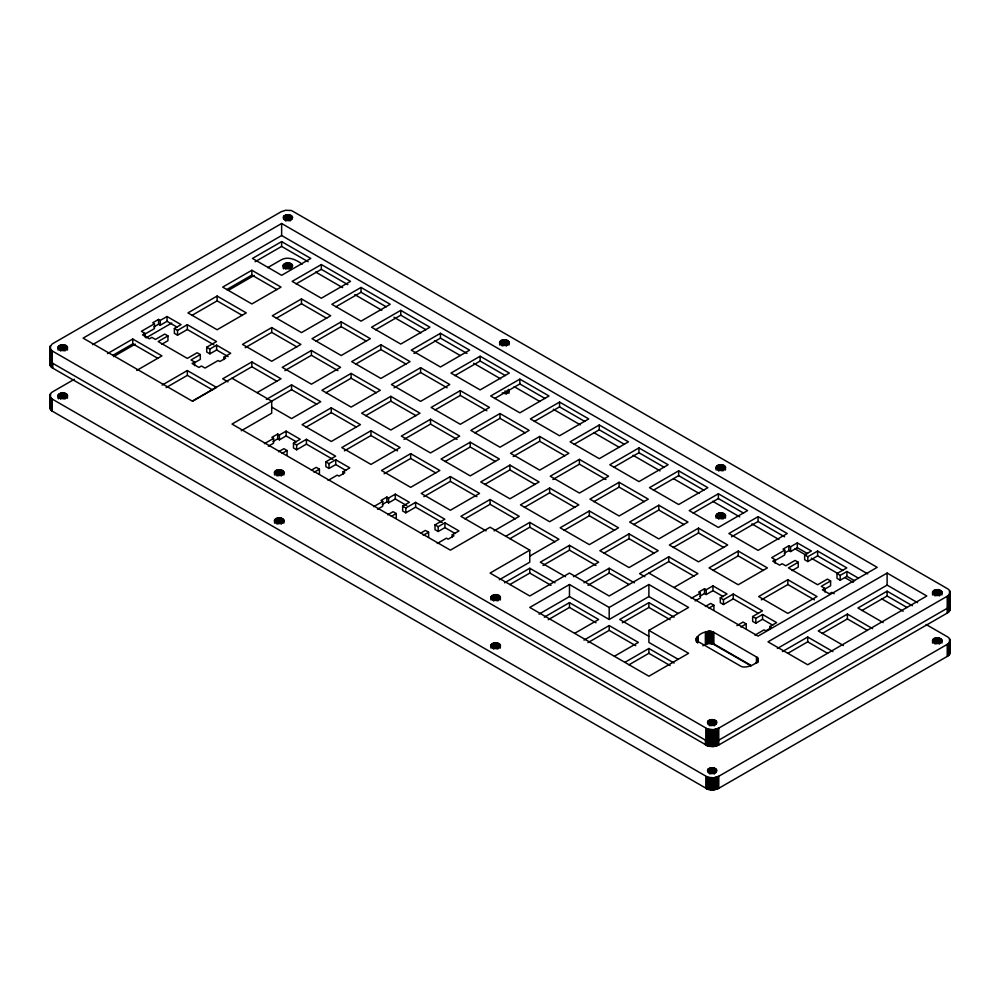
<?xml version="1.0" encoding="UTF-8"?>
<svg xmlns="http://www.w3.org/2000/svg" width="1000" height="1000" viewBox="0 0 1000 1000"><rect width="100%" height="100%" fill="white"/><g stroke="black" fill="none" stroke-linecap="round" stroke-linejoin="round"><path stroke-width="1.5" d="M283.875 520.125L283.875 520.975C282.125 524.113 276.312 524.113 274.562 520.975L274.562 520.125C276.3 517 282.125 517 283.875 520.125L283.875 523.138M283.875 472L283.875 472.85C282.125 475.975 276.312 475.975 274.562 472.85L274.562 472C276.3 468.862 282.125 468.862 283.875 472L283.875 475M491.012 645.088L491.012 645.938C492.762 649.075 498.575 649.075 500.325 645.95L500.325 645.088C498.575 641.963 492.762 641.963 491.012 645.088L491.012 648.1M491.012 596.962L491.012 597.812C492.762 600.938 498.575 600.938 500.325 597.812L500.325 596.962C498.575 593.825 492.762 593.837 491.012 596.962L491.012 599.963M283.225 265.188L283.225 266.038C284.975 269.175 290.788 269.175 292.55 266.038L292.55 265.188C290.788 262.062 284.988 262.05 283.225 265.188L283.225 268.2M499.675 342.025L499.675 342.875C501.425 346.012 507.25 346 509 342.875L509 342.025C507.238 338.9 501.425 338.888 499.675 342.025L499.675 345.037M67.425 398.175L67.425 395.163C65.675 392.025 59.862 392.025 58.113 395.163L58.1 396.012C59.862 399.137 65.675 399.15 67.425 396.012M67.425 350.037L67.425 347.025C65.675 343.9 59.862 343.9 58.113 347.025L58.1 347.875C59.862 351.012 65.675 351.012 67.425 347.875M50.462 362.612L50.263 365.575L52.763 368.15L707.837 745.975L713.6 746.5L718.787 744.975L947.237 613.075L949.737 610.5L949.538 607.55M50.462 405.938L50.113 408.475L52.263 411.15L707.837 789.3L713.6 789.825L718.787 788.288L947.237 656.4L949.737 653.825L949.538 650.863M50.113 346.6L50.263 348.725L52.263 350.988L707.837 729.125L713.6 729.663L718.787 728.125L947.237 596.237C950.763 594.875 950.763 589.875 947.237 588.538L291.488 210.525L285.675 210.263L281.212 211.713L52.263 343.913L50.113 346.6L50.113 365.15M74.388 379.25L52.763 391.737C49.575 392.975 49.062 397.562 52.263 399.125L707.837 777.262L713.6 777.788L718.787 776.263L947.237 644.362C950.425 643.125 950.938 638.538 947.738 636.975L926.125 624.5M696.325 638.237L697.575 641.25L740.625 666.112C745.462 669.663 763.188 662.188 756.462 656.963L713.737 632.3C708.012 629.35 695.025 634.237 696.325 641.25M50.462 357.8L50.263 360.763L52.763 363.338L52.763 368.15M707.913 721.112L707.463 722.775C709.212 725.913 715.025 725.913 716.775 722.775L716.775 721.925C715.1 718.95 710.288 719.013 707.913 721.112L707.913 724.125M707.913 769.25L707.463 770.913C709.212 774.038 715.025 774.038 716.775 770.913L716.775 770.062C715.1 767.075 710.288 767.15 707.913 769.25L707.913 772.25M932.575 592.812C934.325 595.938 940.138 595.938 941.9 592.8L941.9 591.95C940.138 588.825 934.325 588.825 932.575 591.962L932.575 594.963M932.575 640.938C934.325 644.075 940.138 644.062 941.9 640.938L941.9 640.088C940.138 636.962 934.325 636.95 932.575 640.088L932.575 643.1M283.688 216.25L283.225 217.913C284.975 221.038 290.788 221.038 292.55 217.913L292.55 217.05C290.863 214.088 286.062 214.137 283.688 216.25L283.688 219.25M716.125 467.837C717.875 470.975 723.688 470.975 725.45 467.837L725.438 466.987C723.675 463.862 717.887 463.862 716.125 466.987L716.125 470M716.125 515.975C717.875 519.1 723.688 519.1 725.45 515.975L725.438 515.125C723.675 511.987 717.887 511.987 716.125 515.125L716.125 518.125M648.888 573.075L758.075 636.112L877.188 567.337L281.637 223.5L83.112 338.113L192.3 401.15L251.85 366.763L277.05 381.312M92.562 344.688L281.637 235.525L281.637 223.5M281.625 241.612L252.45 258.45L281.637 275.3L310.812 258.45L281.625 241.612L281.625 246.425L308.163 261.737M255.1 261.737L281.625 246.425M213.863 344.825L187.338 329.513L177.537 335.175L174.363 333.338L174.363 328.525L181.088 324.637L167.025 316.512L160.287 320.4L158.575 319.413L152.738 322.775L154.462 323.775L154.462 328.587L144 334.613M154.462 323.775L141.387 331.312L144.987 333.387L144.987 337M107.55 353.575L132.75 339.025L161.925 355.875L136.725 370.425M153.9 326.912L158.575 324.225L160.287 325.213L167.025 321.325L177.25 327.238M251.85 270.262L222.675 287.113L251.85 303.95L281.038 287.113L251.85 270.262L251.85 275.075L277.05 289.625M144.987 333.387L142.487 334.837L149.362 338.8L151.862 337.362L155.463 339.438L164.775 334.062L167.95 335.9L167.95 340.712L161.838 344.237M112.85 355.325L132.75 343.85L157.938 358.387M226.65 289.625L251.85 275.075M217.113 296.05L187.938 312.9L217.113 329.738L246.287 312.9L217.113 296.05L217.113 300.863L242.312 315.413M113.588 356.613L135.225 344.125M146.037 337.887L171.725 323.05M228.5 290.275L254.175 275.45M267.7 267.638L281.212 259.837C288.137 256 296.525 259.713 302.113 264.225M191.912 315.413L217.113 300.863M167.95 335.9L158.162 341.55L187.338 358.4L197.125 352.738L200.312 354.575L200.312 359.387L194.988 362.463M174.363 328.525L177.537 330.363L187.338 324.7L216.513 341.55L206.713 347.2L206.713 352.025L209.9 353.85L216.625 349.963L228.137 356.613M321.337 264.538L292.162 281.375L321.337 298.225L350.513 281.375L321.337 264.538L321.337 269.35L347.863 284.662M296.137 283.9L321.337 269.35M200.312 354.575L191 359.95L194.587 362.025L194.587 365.637M206.713 347.2L209.9 349.038L216.625 345.15L230.7 353.275L223.962 357.163L223.962 359.575M301.488 298.913L272.312 315.763L301.488 332.612L330.662 315.763L301.488 298.913L301.488 303.725L276.288 318.275M194.587 362.025L192.087 363.475L198.962 367.45L201.462 366L205.062 368.075L218.125 360.525L219.85 361.525L225.688 358.15L223.962 357.163M162.138 385.1L187.338 370.55L216.513 387.4L192.638 401.175M166.112 387.612L187.338 375.363L212.537 389.913M271.712 327.575L242.525 344.412L271.7 361.262L300.887 344.412L271.712 327.575L271.712 332.388L245.188 347.7M361.037 287.45L331.863 304.3L361.037 321.15L390.213 304.3L361.037 287.45L361.037 292.262L335.838 306.812M257.162 392.575L281.038 378.8L251.85 361.95L222.675 378.8L227.987 381.863M341.188 321.838L312.013 338.688L341.188 355.525L370.363 338.688L341.188 321.838L341.188 326.65L315.988 341.2M311.413 350.487L282.238 367.337L311.413 384.188L340.588 367.337L311.413 350.487L311.413 355.3L284.887 370.625M400.75 310.375L371.562 327.225L400.737 344.062L429.925 327.225L400.75 310.375L400.75 315.188L375.55 329.738M266.363 399.425L291.562 384.875L320.737 401.725L291.562 418.562L271.663 407.088M316.762 404.237L291.562 389.688L232 424.075L450.375 550.15L490.075 527.225L529.775 550.15L529.775 562.175L499.338 579.75M380.887 344.762L351.712 361.613L380.887 378.45L410.062 361.613L380.887 344.762L380.887 349.575L355.688 364.125M241.262 430.763L271.7 413.188L271.7 401.15L232 378.225M351.112 373.413L321.938 390.262L351.112 407.1L380.288 390.262L351.112 373.413L351.112 378.225L376.312 392.775M325.913 392.775L351.112 378.225M440.45 333.3L411.262 350.15L440.45 366.987L469.625 350.15L440.45 333.3L440.45 338.113L413.925 353.425M332.975 459.45L306.45 444.125L296.65 449.787L293.475 447.95L293.475 443.137L300.2 439.25L286.137 431.125L279.4 435.012L277.688 434.025L271.85 437.388L273.575 438.387L273.575 443.2L268.337 446.213M264.425 443.663L273.575 438.387M273.012 441.525L277.688 438.837L279.4 439.825L286.137 435.938L296.363 441.85M331.262 407.8L302.087 424.65L331.262 441.488L360.438 424.637L331.262 407.8L331.262 412.612L306.062 427.163M420.6 367.688L391.413 384.525L420.588 401.375L449.775 384.525L420.6 367.688L420.6 372.5L394.075 387.812M278.562 451.75L283.888 448.675L287.062 450.513L287.062 455.325M282.162 453.338L287.062 450.513M293.475 443.137L296.65 444.975L306.45 439.312L335.625 456.163L325.825 461.812L325.825 466.625L329.012 468.462L335.737 464.575L345.975 470.487M390.812 396.337L361.637 413.188L390.812 430.025L419.988 413.188L390.812 396.337L390.812 401.15L365.613 415.7M480.15 356.225L450.962 373.062L480.15 389.913L509.325 373.062L480.15 356.225L480.15 361.037L454.95 375.588M370.962 430.725L341.788 447.562L370.962 464.412L400.138 447.562L370.962 430.725L370.962 435.538L344.438 450.85M311.35 470.175L316.238 467.35L319.425 469.188L319.425 474M314.1 472.262L319.425 469.188M325.825 461.812L329.012 463.65L335.737 459.762L349.8 467.887L343.075 471.775L343.075 474.188M460.3 390.613L431.125 407.45L460.3 424.3L489.475 407.45L460.3 390.613L460.3 395.425L486.825 410.737M435.1 409.963L460.3 395.425M430.525 419.263L401.337 436.1L430.513 452.95L459.7 436.1L430.525 419.263L430.525 424.075L404 439.387M328.088 480.425L337.238 475.138L338.963 476.138L344.8 472.775L343.075 471.775M519.85 379.137L490.675 395.988L519.85 412.837L549.025 395.988L519.85 379.137L519.85 383.95L494.65 398.5M410.662 453.638L381.488 470.487L410.662 487.337L439.85 470.487L410.662 453.638L410.662 458.462L384.137 473.775M500 413.525L470.825 430.375L500 447.225L529.175 430.375L500 413.525L500 418.338L474.8 432.887M470.225 442.188L441.05 459.025L470.225 475.875L499.4 459.025L470.225 442.188L470.225 447L445.025 461.538M442.15 522.475L415.625 507.163L405.838 512.825L402.65 510.988L402.65 506.175L409.387 502.287L395.312 494.162L388.587 498.05L386.863 497.062L381.037 500.425L382.75 501.425L382.75 506.238L377.525 509.25M373.6 506.7L382.75 501.425M382.2 504.562L386.863 501.875L388.587 502.863L395.312 498.975L406.825 505.625M559.562 402.062L530.375 418.913L559.55 435.763L588.737 418.913L559.562 402.062L559.562 406.875L534.362 421.425M450.375 476.562L421.2 493.413L450.375 510.25L479.55 493.413L450.375 476.562L450.375 481.375L423.85 496.688M387.75 514.788L393.075 511.712L396.25 513.538L396.25 518.35M391.35 516.375L396.25 513.538M402.65 506.175L405.838 508.013L415.625 502.35L444.812 519.2L435.012 524.85L435.012 529.675L438.188 531.5L444.925 527.612L455.15 533.525M539.7 436.45L510.525 453.3L539.7 470.138L568.888 453.3L539.7 436.45L539.7 441.262L513.175 456.575M509.925 465.1L480.75 481.95L509.925 498.8L539.1 481.95L509.925 465.1L509.925 469.913L535.125 484.462M484.725 484.462L509.925 469.913M599.263 424.988L570.087 441.838L599.263 458.675L628.438 441.838L599.263 424.988L599.263 429.8L574.062 444.35M420.525 533.212L425.425 530.388L428.6 532.225L428.6 537.038M423.275 535.3L428.6 532.225M435.012 524.85L438.188 526.688L444.925 522.8L458.988 530.925L452.262 534.812L452.262 537.225M494.05 530.887L519.25 516.337L490.075 499.487L460.9 516.337L486.1 530.887M464.875 518.85L490.075 504.3L515.275 518.85M579.412 459.375L550.225 476.225L579.412 493.062L608.587 476.225L579.412 459.375L579.412 464.188L605.938 479.5M437.275 543.462L446.425 538.175L448.137 539.175L453.975 535.8L452.262 534.812M552.888 479.5L579.412 464.188M549.625 488.025L520.45 504.875L549.625 521.712L578.8 504.875L549.625 488.025L549.625 492.837L524.425 507.388M638.962 447.912L609.788 464.762L638.962 481.6L668.138 464.762L638.962 447.912L638.962 452.725L613.763 467.275M505.9 536.188L529.775 522.413L558.95 539.25L529.775 556.1M509.888 538.713L529.775 527.225L554.975 541.775M619.113 482.3L589.938 499.137L619.113 515.988L648.288 499.137L619.113 482.3L619.113 487.113L593.913 501.662M589.338 510.95L560.15 527.8L589.338 544.637L618.513 527.8L589.338 510.95L589.338 515.763L564.138 530.312M529.775 550.15L490.075 573.062L529.775 595.988L569.475 573.075L609.188 595.988L668.737 561.613L693.938 576.15M678.662 470.838L649.488 487.675L678.662 504.525L707.85 487.675L678.662 470.838L678.662 475.65L703.863 490.2M653.462 490.2L678.662 475.65M504.575 582.8L529.775 568.25L554.975 582.8M573.462 576.725L598.663 562.175L569.487 545.337L540.3 562.175L565.5 576.725M509.888 584.55L529.775 573.075L551 585.325M542.962 565.462L569.487 550.15L596 565.462M658.812 505.225L629.637 522.062L658.812 538.913L687.987 522.062L658.812 505.225L658.812 510.037L633.612 524.575M629.038 533.875L599.862 550.712L629.038 567.562L658.213 550.712L629.038 533.875L629.038 538.688L603.837 553.237M718.375 493.762L689.188 510.6L718.375 527.45L747.55 510.6L718.375 493.762L718.375 498.575L693.175 513.125M648.888 630.375L688.6 607.45L648.888 584.525L609.188 607.45L569.475 584.525L529.775 607.45L648.888 676.225L688.6 653.3L648.888 630.375L648.888 642.412L678.012 659.212M583.987 582.8L609.188 568.25L634.388 582.8M587.962 585.325L609.188 573.075L629.075 584.55M539.038 614.138L569.475 596.562L609.188 619.487L648.888 596.562L678 613.375M544.288 617.188L569.487 602.638L598.663 619.487L574.788 633.263M698.512 528.138L669.338 544.987L698.512 561.838L727.7 544.987L698.512 528.138L698.512 532.95L673.325 547.5M548.263 619.7L569.487 607.45L596 622.762M674.05 587.425L697.913 573.638L668.737 556.8L639.562 573.638L644.862 576.7M758.075 516.675L728.9 533.525L758.075 550.375L787.25 533.525L758.075 516.675L758.075 521.487L731.55 536.812M583.987 640.113L609.188 625.562L638.362 642.412L614.487 656.188M674.087 617.188L648.888 602.638L619.712 619.487L648.888 636.325M738.225 551.062L709.05 567.913L738.225 584.75L767.4 567.913L738.225 551.062L738.225 555.875L713.025 570.425M587.962 642.625L609.188 630.375L635.712 645.688M622.362 622.762L648.888 607.45L670.113 619.7M758.462 613.4L733.25 598.85L723.462 604.513L720.288 602.675L720.288 597.863L727.013 593.975L712.95 585.85L706.213 589.738L704.5 588.75L698.662 592.112L700.375 593.112L700.375 597.925L695.15 600.938M691.237 598.387L700.375 593.112M699.825 596.263L704.5 593.562L706.213 594.55L712.95 590.662L723.175 596.575M842.825 570.425L817.625 555.875L807.837 561.538L804.65 559.7L804.65 554.888L811.388 551L797.325 542.875L790.588 546.763L788.863 545.763L783.025 549.138L784.75 550.138L784.75 554.95L774.3 560.975M784.75 550.138L771.688 557.675L775.275 559.75L775.275 563.362M784.2 553.275L788.863 550.588L790.588 551.575L797.325 547.688L807.55 553.6M775.275 559.75L772.775 561.2L779.65 565.163L782.163 563.725L785.75 565.8L795.062 560.425L798.25 562.25L798.25 567.075L792.125 570.6M705.375 606.475L710.7 603.4L713.875 605.237L713.875 610.05M708.975 608.062L713.875 605.237M720.288 597.863L723.462 599.7L733.25 594.038L762.438 610.887L752.638 616.55L752.638 621.362L755.812 623.188L762.55 619.3L772.775 625.212M625.013 662.262L648.888 648.487L674.087 663.037M798.25 562.25L788.45 567.913L817.625 584.75L827.425 579.1L830.6 580.938L830.6 585.75L823.95 589.587M804.65 554.888L807.837 556.725L817.625 551.062L846.812 567.913L837.013 573.562L837.013 578.375L840.188 580.212L846.925 576.325L854.6 580.75M629 664.788L648.888 653.3L670.113 665.55M787.85 579.712L758.675 596.562L787.85 613.413L817.025 596.562L787.85 579.712L787.85 584.525L761.325 599.85M736.925 625.612L743.05 622.075L746.225 623.913L746.225 628.725M702.887 645.775L707.738 643.5L713.025 643.988L751.112 665.913M740.9 626.987L746.225 623.913M752.638 616.55L755.812 618.375L762.55 614.487L776.612 622.612L769.887 626.5L769.887 628.913M830.6 580.938L821.287 586.312L824.887 588.387L824.887 592M837.013 573.562L840.188 575.4L846.925 571.512L858.438 578.162M824.887 588.387L822.375 589.837L829.262 593.8L831.762 592.362L834.15 593.737M754.9 635.15L764.05 629.875L765.775 630.862L771.6 627.5L769.887 626.5M887.113 573.062L768 641.838L807.7 664.762L926.812 595.988L887.113 573.062L887.113 585.1L777.362 648.462M782.5 651.575L807.7 637.025L832.9 651.575M872.6 628.65L847.4 614.1L818.225 630.95L843.425 645.5M912.312 605.725L887.113 591.175L857.938 608.025L883.125 622.575M787.812 653.325L807.7 641.838L827.6 653.325M822.212 633.462L847.4 618.913L867.3 630.4M861.912 610.538L887.113 595.988L907 607.475M502.188 393L507.675 392.512L509 391L508.537 389.35M705.45 744.975L705.45 740.163L712.113 741.75L718.787 740.163L947.237 608.263L949.737 605.688L949.538 602.737M281.637 235.525L867.738 573.913M887.113 585.1L917.55 602.675M361.037 292.262L386.238 306.812M400.75 315.188L425.938 329.738M440.45 338.113L466.975 353.425M480.15 361.037L505.35 375.588M519.85 383.95L545.05 398.5M559.562 406.875L584.75 421.425M599.263 429.8L624.462 444.35M638.962 452.725L664.163 467.275M718.375 498.575L743.575 513.112M758.075 521.487L784.6 536.812M315.625 272.025L342.638 287.625M354.787 294.637L381.8 310.238M393.963 317.25L420.975 332.85M434.487 340.65L460.15 355.462M473.65 363.263L500.662 378.862M514.175 386.662L539.837 401.475M553.337 409.275L580.35 424.862M593.862 432.663L619.525 447.488M633.038 455.275L660.05 470.875M673.55 478.675L699.212 493.488M712.725 501.287L739.737 516.888M751.888 523.9L778.9 539.5M795.113 548.862L805.925 555.1M811.325 558.212L838.337 573.812M845.088 577.712L853.188 582.388M881.562 598.763L903.162 611.237M301.488 303.725L326.688 318.275M341.188 326.65L366.388 341.2M380.887 349.575L406.087 364.125M420.6 372.5L447.125 387.812M500 418.338L525.2 432.887M539.7 441.262L564.9 455.812M619.113 487.113L644.312 501.662M658.812 510.037L684.013 524.575M698.512 532.95L723.713 547.5M738.225 555.875L763.425 570.425M787.85 584.525L814.375 599.85M271.712 332.388L296.9 346.925M311.413 355.3L337.938 370.625M390.812 401.15L416.012 415.7M430.525 424.075L457.038 439.387M470.225 447L495.425 461.538M549.625 492.837L574.825 507.388M589.338 515.763L614.525 530.312M629.038 538.688L654.237 553.237M331.262 412.612L356.463 427.163M370.962 435.538L397.488 450.85M410.662 458.462L435.863 473M450.375 481.375L476.9 496.688M712.9 643.375L750.487 665.075M52.263 363.025L705.987 740.45M949.975 591.95L949.975 609.65M949.975 640.088L949.975 652.975M949.737 591.112L949.737 610.5M949.737 639.237L949.737 653.825M949.538 590.7L949.538 610.913M949.538 638.837L949.538 654.225M949.287 594.462L949.287 611.312M949.287 642.6L949.287 654.625M948.975 594.85L948.975 611.7M948.975 642.987L948.975 655.013M948.612 595.225L948.612 612.075M948.612 643.363L948.612 655.387M948.2 595.588L948.2 612.425M948.2 643.713L948.2 655.75M947.738 595.913L947.738 612.762M947.738 644.05L947.738 656.087M947.237 596.237L947.237 613.075M947.237 644.362L947.237 656.4M941.9 591.95L941.9 594.963M941.9 640.088L941.9 643.1M941.438 591.15L941.438 594.15M941.438 639.275L941.438 642.288M940.575 590.462L940.575 594.975M940.575 638.587L940.575 643.1M939.375 589.963L939.375 595.975M939.375 638.088L939.375 644.1M937.975 589.688L937.975 595.712M937.975 637.825L937.975 643.838M936.5 589.688L936.5 595.712M936.5 637.825L936.5 643.838M935.088 589.95L935.088 595.975M935.088 638.088L935.088 644.1M933.9 590.462L933.9 594.975M933.9 638.587L933.9 643.1M933.037 591.15L933.037 594.15M933.037 639.275L933.037 642.288M887.113 591.175L887.113 595.988M847.4 614.1L847.4 618.913M846.925 571.512L846.925 576.325M840.188 575.4L840.188 580.212M817.625 551.062L817.625 555.875M807.837 556.725L807.837 561.538M807.7 637.025L807.7 641.838M797.325 542.875L797.325 547.688M790.588 546.763L790.588 551.575M788.863 545.763L788.863 550.588M762.55 614.487L762.55 619.3M758.112 658.838L758.162 662.113M757.9 658.325L758.025 661.587M757.738 658.075L757.738 661.087M757.537 657.825L757.537 660.837M757.312 657.6L757.312 662.113M757.062 657.375L757.062 661.888M756.775 657.163L756.775 663.188M756.462 656.963L756.462 662.987M755.812 618.375L755.812 623.188M733.25 594.038L733.25 598.85M725.438 466.987L725.438 470M725.438 515.125L725.438 518.125M724.987 466.175L724.987 469.188M724.987 514.312L724.987 517.325M724.125 465.487L724.125 470M724.125 513.625L724.125 518.138M723.462 599.7L723.462 604.513M722.925 464.988L722.925 471.012M722.925 513.125L722.925 519.138M721.525 464.725L721.525 470.737M721.525 512.863L721.525 518.875M720.05 464.725L720.05 470.737M720.05 512.85L720.05 518.875M718.787 728.125L718.787 744.975M718.787 776.263L718.787 788.288M718.65 464.988L718.65 471.012M718.65 513.125L718.65 519.138M718.238 728.413L718.238 745.263M718.238 776.55L718.238 788.587M717.663 728.688L717.663 745.525M717.663 776.812L717.663 788.85M717.45 465.487L717.45 470M717.45 513.625L717.45 518.138M717.05 728.925L717.05 745.763M717.05 777.05L717.05 789.087M716.587 466.175L716.587 469.188M716.587 514.312L716.587 517.325M716.4 729.125L716.4 745.975M716.4 777.262L716.4 789.3M716.312 721.112L716.312 724.125M716.312 769.25L716.312 772.25M715.725 729.312L715.725 746.15M715.725 777.438L715.725 789.475M715.45 720.425L715.45 724.938M715.45 768.562L715.45 773.075M715.025 729.463L715.025 746.3M715.025 777.588L715.025 789.625M714.312 729.575L714.312 746.425M714.312 777.7L714.312 789.737M714.262 719.925L714.262 725.938M714.262 768.062L714.262 774.075M713.737 632.3L713.737 644.338M713.6 729.663L713.6 746.5M713.6 777.788L713.6 789.825M713.388 632.125L713.388 644.15M712.95 585.85L712.95 590.662M713.025 631.95L713.025 643.988M712.85 719.663L712.85 725.688M712.862 729.7L712.862 746.55M712.85 767.8L712.85 773.812M712.862 777.837L712.862 789.875M712.638 631.8L712.638 643.838M712.237 631.675L712.237 643.713M712.113 729.725L712.113 746.575M712.113 777.85L712.113 789.887M711.825 631.562L711.825 643.6M711.388 631.475L711.388 643.5M711.375 719.663L711.375 725.688M711.375 729.7L711.375 746.55M711.375 767.8L711.375 773.812M711.375 777.837L711.375 789.875M710.938 631.4L710.938 643.425M710.638 729.65L710.638 746.5M710.638 777.788L710.638 789.825M710.487 631.35L710.487 643.375M710.025 631.312L710.025 643.35M709.975 719.925L709.975 725.938M709.975 768.062L709.975 774.075M709.912 729.575L709.912 746.425M709.912 777.7L709.912 789.737M709.562 631.3L709.562 643.337M709.1 631.312L709.1 643.35M709.2 729.463L709.2 746.3M709.2 777.588L709.2 789.625M708.787 720.425L708.787 724.938M708.787 768.562L708.787 773.075M708.637 631.35L708.637 643.375M708.512 729.312L708.512 746.15M708.512 777.438L708.512 789.475M708.188 631.4L708.188 643.425M707.738 631.475L707.738 643.5M707.837 729.125L707.837 745.975M707.837 777.262L707.837 789.3M707.3 631.562L707.3 643.6M707.188 728.925L707.188 745.763M707.188 777.05L707.188 789.087M706.888 631.675L706.888 643.713M706.488 631.812L706.488 643.838M706.575 728.688L706.575 745.525M706.575 776.812L706.575 788.85M706.213 589.738L706.213 594.55M706.1 631.95L706.1 643.988M705.987 728.413L705.987 745.263M705.987 776.55L705.987 788.587M705.738 632.125L705.738 644.15M705.387 632.3L705.387 644.338M704.5 588.75L704.5 593.562M697.887 636.625L697.887 642.65M697.575 636.825L697.575 642.85M697.288 637.038L697.288 641.55M697.038 637.263L697.038 641.775M696.8 637.487L696.8 642M696.612 637.737L696.612 642.25M696.45 637.987L696.45 641M668.737 556.8L668.737 561.613M648.888 584.525L648.888 596.562M648.888 602.638L648.888 607.45M648.888 648.487L648.888 653.3M609.188 568.25L609.188 573.075M609.188 607.45L609.188 619.487M609.188 625.562L609.188 630.375M569.487 545.337L569.487 550.15M569.475 584.525L569.475 596.562M569.487 602.638L569.487 607.45M529.775 522.413L529.775 527.225M529.775 568.25L529.775 573.075M509 342.025L509 345.025M509 390.15L509 393.162M508.537 341.213L508.537 344.225M507.675 340.525L507.675 345.037M507.675 390.163L507.675 393.175M506.475 340.025L506.475 346.037M506.475 391.163L506.475 394.175M505.075 339.762L505.075 345.775M505.075 390.9L505.075 393.913M503.6 339.762L503.6 345.775M502.188 340.025L502.188 346.037M501 340.525L501 345.037M500.325 596.962L500.325 599.975M500.325 645.088L500.325 648.1M500.138 341.213L500.138 344.225M499.862 596.15L499.862 599.163M499.862 644.275L499.862 647.288M499 595.462L499 599.975M499 643.6L499 648.112M497.812 594.963L497.812 600.975M497.812 643.088L497.812 649.112M496.4 594.7L496.4 600.712M496.4 642.825L496.4 648.85M494.925 594.7L494.925 600.712M494.925 642.825L494.925 648.85M493.525 594.963L493.525 600.975M493.525 643.088L493.525 649.112M492.325 595.462L492.325 599.975M492.325 643.587L492.325 648.1M491.463 596.15L491.463 599.163M491.463 644.287L491.463 647.288M490.075 499.487L490.075 504.3M444.925 522.8L444.925 527.612M438.188 526.688L438.188 531.5M415.625 502.35L415.625 507.163M405.838 508.013L405.838 512.825M395.312 494.162L395.312 498.975M388.587 498.05L388.587 502.863M386.863 497.062L386.863 501.875M335.737 459.762L335.737 464.575M329.012 463.65L329.012 468.462M306.45 439.312L306.45 444.125M296.65 444.975L296.65 449.787M292.087 216.25L292.087 219.25M292.087 264.375L292.087 267.387M291.562 384.875L291.562 389.688M291.212 215.562L291.212 220.075M291.212 263.688L291.212 268.2M290.025 215.062L290.025 221.075M290.025 263.188L290.025 269.212M288.625 214.788L288.625 220.812M288.625 262.925L288.625 268.938M287.15 214.788L287.15 220.812M287.15 262.925L287.15 268.938M286.137 431.125L286.137 435.938M285.75 215.062L285.75 221.075M285.75 263.188L285.75 269.212M284.55 215.562L284.55 220.075M284.55 263.688L284.55 268.2M283.688 264.375L283.688 268.888M283.412 471.188L283.412 474.188M283.412 519.312L283.412 522.325M282.55 470.5L282.55 475.012M282.55 518.625L282.55 523.138M281.363 469.988L281.363 476.012M281.363 518.125L281.363 524.138M279.95 469.738L279.95 475.75M279.95 517.863L279.95 523.875M279.4 435.012L279.4 439.825M278.475 469.738L278.475 475.75M278.475 517.863L278.475 523.888M277.688 434.025L277.688 438.837M277.075 469.988L277.075 476.012M277.075 518.125L277.075 524.138M275.887 470.5L275.887 475.012M275.887 518.625L275.887 523.138M275.012 471.188L275.012 474.188M275.012 519.312L275.012 522.325M274.562 472L274.562 475M274.562 520.125L274.562 523.138M251.85 361.95L251.85 366.763M216.625 345.15L216.625 349.963M209.9 349.038L209.9 353.85M187.338 324.7L187.338 329.513M187.338 370.55L187.338 375.363M177.537 330.363L177.537 335.175M167.025 316.512L167.025 321.325M160.287 320.4L160.287 325.213M158.575 319.413L158.575 324.225M132.75 339.025L132.75 343.85M66.963 346.213L66.963 349.225M66.963 394.35L66.963 397.362M66.1 345.525L66.1 350.037M66.1 393.663L66.1 398.175M64.912 345.025L64.912 351.037M64.912 393.162L64.912 399.175M63.5 344.762L63.5 350.775M63.5 392.9L63.5 398.913M62.025 344.762L62.025 350.788M62.025 392.9L62.025 398.913M60.625 345.025L60.625 351.05M60.625 393.162L60.625 399.175M59.425 345.525L59.425 350.037M59.425 393.663L59.425 398.175M58.562 346.213L58.562 349.225M58.562 394.35L58.562 398.862M58.113 347.025L58.113 350.037M58.113 395.163L58.113 398.162M52.263 350.988L52.263 367.837M52.263 399.125L52.263 411.15M51.8 350.65L51.8 367.5M51.8 398.787L51.8 410.825M51.388 350.3L51.388 367.15M51.388 398.438L51.388 410.462M51.025 349.925L51.025 366.775M51.025 398.062L51.025 410.087M50.712 349.538L50.712 366.388M50.712 397.663L50.712 409.7M50.462 345.775L50.462 365.988M50.462 393.9L50.462 409.3M50.263 346.188L50.263 365.575M50.263 394.312L50.263 408.888M50.113 394.738L50.113 408.475"/></g></svg>
